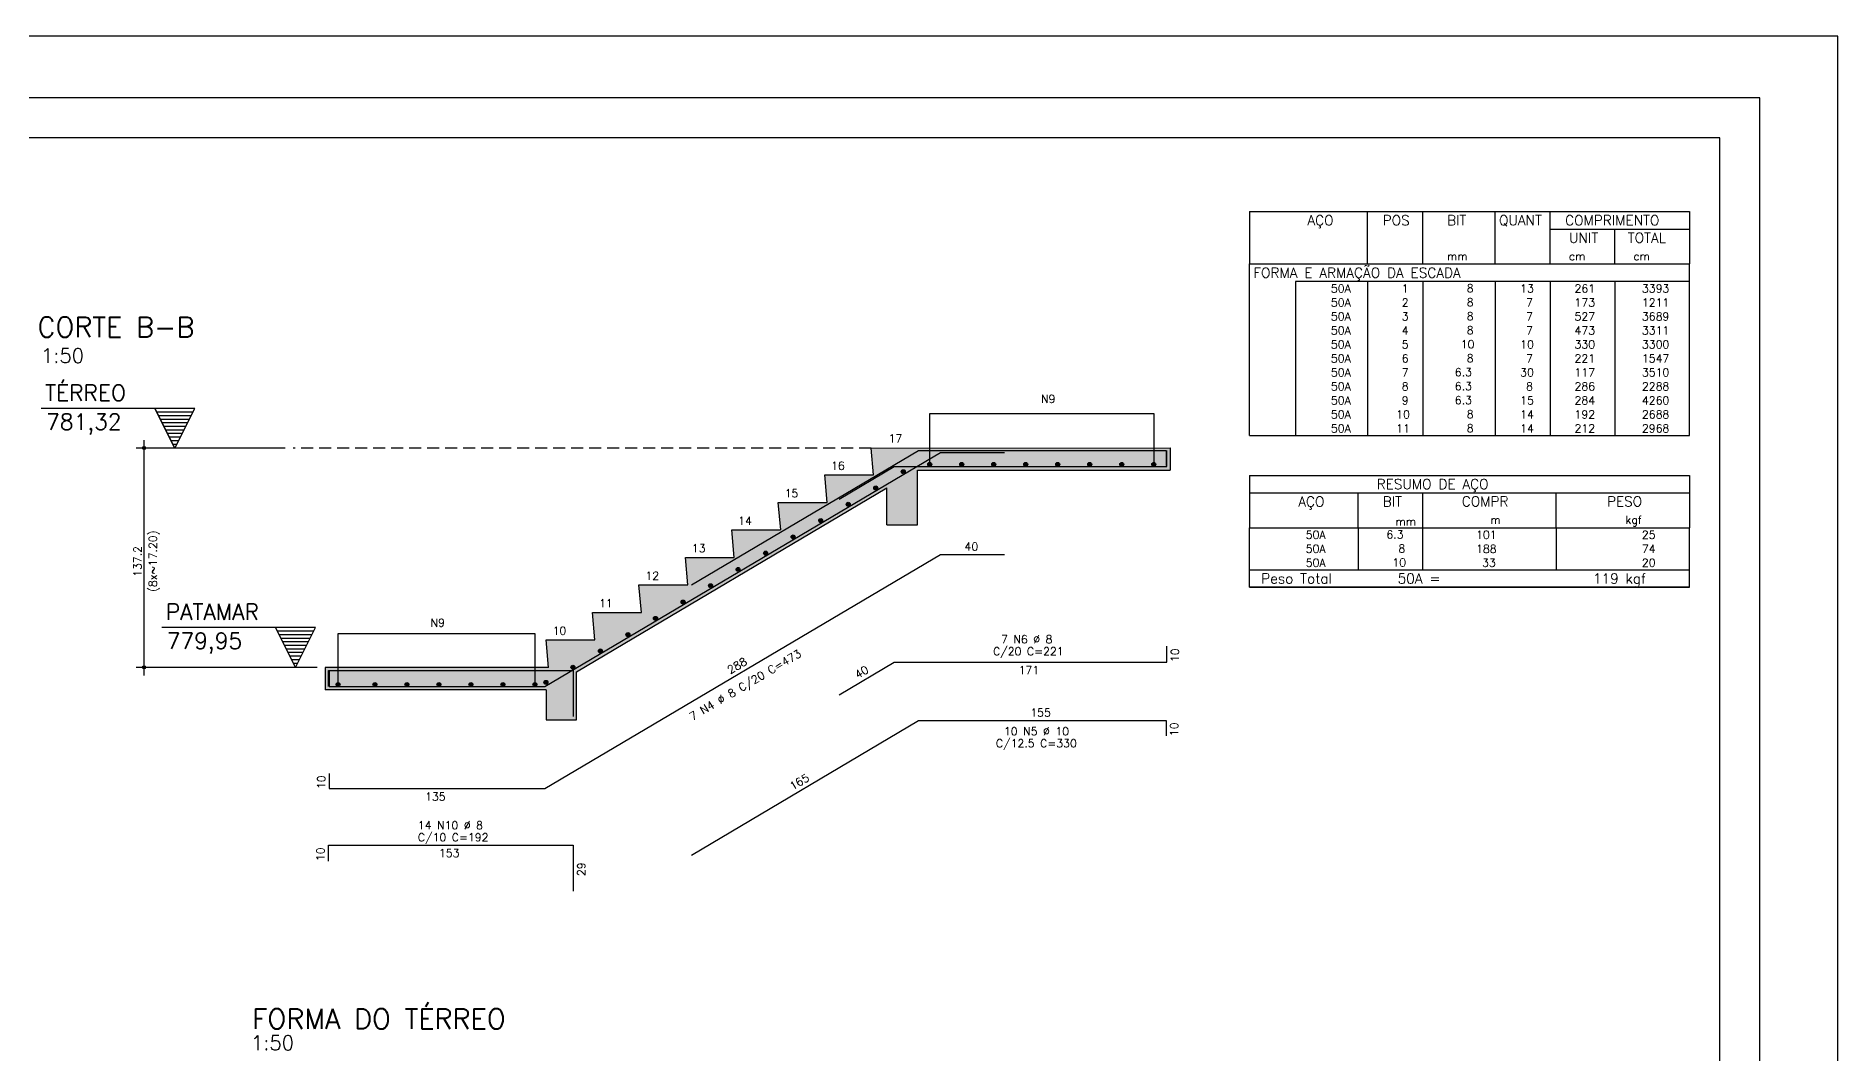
# Model space of a CAD drawing. Extents: x -3.9 to 84.1, y 0 to 62.5.
# Drawn here: x 39.05 to 84.1, y 37.03 to 62.5 of the extents above; entities that cross this region are included whole.
import ezdxf

# ---------------------------------------------------------------- set-up
doc = ezdxf.new("R2010")
doc.units = 0
doc.header["$MEASUREMENT"] = 0
doc.linetypes.add('ESTILO_TQS_0001', pattern=[0.45, 0.3, -0.15])
doc.linetypes.add('HIDDEN', pattern=[9.525, 6.35, -3.175])
doc.layers.get('Defpoints').update_dxf_attribs({"linetype": 'CONTINUOUS'})
for name, color, linetype in [('ARQ_FOLHA', 7, 'CONTINUOUS'), ('PENA_01', 1, 'CONTINUOUS'), ('PENA_02', 2, 'CONTINUOUS'), ('PENA_03', 3, 'CONTINUOUS'), ('PENA_04', 4, 'CONTINUOUS'), ('PENA_05', 5, 'CONTINUOUS'), ('PENA_10', 253, 'CONTINUOUS')]:
    doc.layers.add(name, color=color, linetype=linetype)
doc.styles.get("Standard").update_dxf_attribs({"font": 'ROMANS.SHX'})

msp = doc.modelspace()

# ---------------------------------------------------------------- linework, layer by layer
at = {"layer": 'ARQ_FOLHA', "color": 1}
for points in [[(-1.95, 1.55), (82.15, 1.55), (82.15, 60.95), (-1.95, 60.95)], [(0.55, 2.55), (81.15, 2.55), (81.15, 59.95), (0.55, 59.95)]]:
    msp.add_lwpolyline(points, close=True, dxfattribs=at)
at = {"layer": 'Defpoints', "color": 8, "linetype": 'HIDDEN', "ltscale": 100}
msp.add_lwpolyline([(-3.9, 62.5), (-3.9, 0), (84.1, 0), (84.1, 62.5)], close=True, dxfattribs=at)
at = {"layer": 'PENA_01', "linetype": 'Continuous'}
for p, q in [((41.752, 46.504), (41.752, 52.392)), ((45.281, 52.192), (41.552, 52.192)), ((59.931, 52.192), (67.406, 52.195)), ((59.991, 51.52), (59.931, 52.192)), ((67.406, 52.195), (67.406, 51.635)), ((58.83, 50.832), (58.77, 51.52)), ((58.77, 51.52), (59.99, 51.52)), ((61.085, 50.273), (61.085, 51.635)), ((61.085, 51.635), (67.406, 51.635)), ((52.564, 46.596), (60.325, 51.194)), ((60.325, 50.273), (60.325, 51.194)), ((57.669, 50.144), (57.609, 50.832)), ((57.609, 50.832), (58.829, 50.832)), ((56.508, 49.456), (56.448, 50.144)), ((56.448, 50.144), (57.668, 50.144)), ((60.325, 50.273), (61.085, 50.273)), ((55.347, 48.768), (55.287, 49.456)), ((55.287, 49.456), (56.507, 49.456)), ((54.186, 48.08), (54.126, 48.768)), ((54.126, 48.768), (55.346, 48.768)), ((53.026, 47.392), (52.966, 48.08)), ((52.966, 48.08), (54.186, 48.08)), ((51.865, 46.704), (51.805, 47.392)), ((51.805, 47.392), (53.025, 47.392)), ((46.084, 46.704), (41.552, 46.704)), ((51.864, 46.704), (46.284, 46.704)), ((46.284, 46.704), (46.284, 46.144)), ((52.564, 45.391), (52.564, 46.596)), ((51.804, 46.144), (46.284, 46.144)), ((51.804, 46.144), (51.804, 45.391)), ((51.804, 45.391), (52.564, 45.391))]:
    msp.add_line(p, q, dxfattribs=at)
at = {"layer": 'PENA_01', "linetype": 'ESTILO_TQS_0001'}
msp.add_line((59.931, 52.192), (45.481, 52.192), dxfattribs=at)
at = {"layer": 'PENA_02', "linetype": 'Continuous'}
for p, q in [((69.388, 58.108), (69.388, 56.796)), ((69.388, 58.108), (80.388, 58.108)), ((72.338, 56.796), (72.338, 58.108)), ((73.718, 56.796), (73.718, 58.108)), ((75.528, 56.796), (75.528, 58.108)), ((76.908, 56.796), (76.908, 58.108)), ((76.908, 57.671), (80.388, 57.671)), ((78.518, 56.796), (78.518, 57.671)), ((80.388, 58.108), (80.388, 56.796)), ((69.388, 56.796), (80.388, 56.796)), ((69.388, 56.358), (69.388, 56.796)), ((69.388, 56.796), (80.388, 56.796)), ((80.388, 56.358), (80.388, 56.796)), ((69.388, 56.008), (69.388, 56.358)), ((80.388, 56.358), (70.538, 56.358)), ((70.538, 56.358), (70.538, 56.008)), ((72.338, 56.358), (72.338, 56.008)), ((73.718, 56.358), (73.718, 56.008)), ((75.528, 56.358), (75.528, 56.008)), ((76.908, 56.358), (76.908, 56.008)), ((78.518, 56.358), (78.518, 56.008)), ((80.388, 56.008), (80.388, 56.358)), ((69.388, 55.658), (69.388, 56.008)), ((70.538, 56.008), (70.538, 55.658)), ((72.338, 56.008), (72.338, 55.658)), ((73.718, 56.008), (73.718, 55.658)), ((75.528, 56.008), (75.528, 55.658)), ((76.908, 56.008), (76.908, 55.658)), ((78.518, 56.008), (78.518, 55.658)), ((80.388, 55.658), (80.388, 56.008)), ((69.388, 55.308), (69.388, 55.658)), ((70.538, 55.658), (70.538, 55.308)), ((72.338, 55.658), (72.338, 55.308)), ((73.718, 55.658), (73.718, 55.308)), ((75.528, 55.658), (75.528, 55.308)), ((76.908, 55.658), (76.908, 55.308)), ((78.518, 55.658), (78.518, 55.308)), ((80.388, 55.308), (80.388, 55.658)), ((69.388, 54.958), (69.388, 55.308)), ((69.388, 54.608), (69.388, 54.958)), ((70.538, 55.308), (70.538, 54.958)), ((70.538, 54.958), (70.538, 54.608)), ((72.338, 55.308), (72.338, 54.958)), ((72.338, 54.958), (72.338, 54.608)), ((73.718, 55.308), (73.718, 54.958)), ((73.718, 54.958), (73.718, 54.608)), ((75.528, 55.308), (75.528, 54.958)), ((75.528, 54.958), (75.528, 54.608)), ((76.908, 55.308), (76.908, 54.958)), ((76.908, 54.958), (76.908, 54.608)), ((78.518, 55.308), (78.518, 54.958)), ((78.518, 54.958), (78.518, 54.608)), ((80.388, 54.958), (80.388, 55.308)), ((80.388, 54.608), (80.388, 54.958)), ((69.388, 54.258), (69.388, 54.608)), ((70.538, 54.608), (70.538, 54.258)), ((72.338, 54.608), (72.338, 54.258)), ((73.718, 54.608), (73.718, 54.258)), ((75.528, 54.608), (75.528, 54.258)), ((76.908, 54.608), (76.908, 54.258)), ((78.518, 54.608), (78.518, 54.258)), ((80.388, 54.258), (80.388, 54.608)), ((69.388, 53.908), (69.388, 54.258)), ((70.538, 54.258), (70.538, 53.908)), ((72.338, 54.258), (72.338, 53.908)), ((73.718, 54.258), (73.718, 53.908)), ((75.528, 54.258), (75.528, 53.908)), ((76.908, 54.258), (76.908, 53.908)), ((78.518, 54.258), (78.518, 53.908)), ((80.388, 53.908), (80.388, 54.258)), ((69.388, 53.558), (69.388, 53.908)), ((70.538, 53.908), (70.538, 53.558)), ((72.338, 53.908), (72.338, 53.558)), ((73.718, 53.908), (73.718, 53.558)), ((75.528, 53.908), (75.528, 53.558)), ((76.908, 53.908), (76.908, 53.558)), ((78.518, 53.908), (78.518, 53.558)), ((80.388, 53.558), (80.388, 53.908)), ((69.388, 53.208), (69.388, 53.558)), ((69.388, 52.858), (69.388, 53.208)), ((70.538, 53.558), (70.538, 53.208)), ((70.538, 53.208), (70.538, 52.858)), ((72.338, 53.558), (72.338, 53.208)), ((72.338, 53.208), (72.338, 52.858)), ((73.718, 53.558), (73.718, 53.208)), ((73.718, 53.208), (73.718, 52.858)), ((75.528, 53.558), (75.528, 53.208)), ((75.528, 53.208), (75.528, 52.858)), ((76.908, 53.558), (76.908, 53.208)), ((76.908, 53.208), (76.908, 52.858)), ((78.518, 53.558), (78.518, 53.208)), ((78.518, 53.208), (78.518, 52.858)), ((80.388, 53.208), (80.388, 53.558)), ((80.388, 52.858), (80.388, 53.208)), ((69.388, 52.508), (69.388, 52.858)), ((70.538, 52.858), (70.538, 52.508)), ((72.338, 52.858), (72.338, 52.508)), ((73.718, 52.858), (73.718, 52.508)), ((75.528, 52.858), (75.528, 52.508)), ((76.908, 52.858), (76.908, 52.508)), ((78.518, 52.858), (78.518, 52.508)), ((80.388, 52.508), (80.388, 52.858)), ((69.388, 52.508), (80.388, 52.508)), ((69.388, 51.508), (69.388, 50.196)), ((69.388, 51.508), (80.388, 51.508)), ((80.388, 51.508), (80.388, 50.196)), ((69.388, 51.071), (80.388, 51.071)), ((72.108, 50.196), (72.108, 51.071)), ((73.718, 50.196), (73.718, 51.071)), ((77.053, 50.196), (77.053, 51.071)), ((69.388, 50.196), (80.388, 50.196)), ((69.388, 49.846), (69.388, 50.196)), ((72.108, 50.196), (72.108, 49.846)), ((73.718, 49.846), (73.718, 50.196)), ((77.053, 50.196), (77.053, 49.846)), ((80.388, 49.846), (80.388, 50.196)), ((69.388, 49.496), (69.388, 49.846)), ((72.108, 49.846), (72.108, 49.496)), ((73.718, 49.496), (73.718, 49.846)), ((77.053, 49.846), (77.053, 49.496)), ((80.388, 49.496), (80.388, 49.846)), ((69.388, 49.146), (69.388, 49.496)), ((69.388, 49.146), (80.388, 49.146)), ((69.388, 48.708), (69.388, 49.146)), ((69.388, 49.146), (80.388, 49.146)), ((72.108, 49.496), (72.108, 49.146)), ((73.718, 49.146), (73.718, 49.496)), ((77.053, 49.496), (77.053, 49.146)), ((80.388, 49.146), (80.388, 49.496)), ((80.388, 48.708), (80.388, 49.146)), ((80.388, 48.708), (69.388, 48.708)), ((69.388, 48.708), (80.388, 48.708))]:
    msp.add_line(p, q, dxfattribs=at)
msp.add_lwpolyline([(-1.95, 1.55), (82.15, 1.55), (82.15, 60.95), (-1.95, 60.95), (-1.95, 1.55)], dxfattribs=at)
for centre, radius in [((41.752, 52.192), 0.04), ((41.752, 52.192), 0.02), ((41.752, 46.704), 0.04), ((41.752, 46.704), 0.02)]:
    msp.add_circle(centre, radius, dxfattribs=at)
at = {"layer": 'PENA_03', "linetype": 'Continuous'}
for p, q in [((43.025, 53.184), (39.185, 53.184)), ((42.525, 52.184), (42.025, 53.184)), ((42.525, 52.184), (43.025, 53.184)), ((42.07, 53.095), (42.981, 53.095)), ((42.114, 53.006), (42.936, 53.006)), ((42.159, 52.917), (42.891, 52.917)), ((42.204, 52.828), (42.847, 52.828)), ((42.248, 52.738), (42.802, 52.738)), ((61.395, 53.053), (66.995, 53.053)), ((61.395, 51.774), (61.395, 53.053)), ((66.995, 53.053), (66.995, 51.774)), ((42.293, 52.649), (42.758, 52.649)), ((42.337, 52.56), (42.713, 52.56)), ((42.382, 52.471), (42.668, 52.471)), ((42.427, 52.382), (42.624, 52.382)), ((42.471, 52.292), (42.579, 52.292)), ((46.041, 47.704), (42.201, 47.704)), ((45.541, 46.704), (45.041, 47.704)), ((45.085, 47.615), (45.996, 47.615)), ((45.13, 47.526), (45.951, 47.526)), ((45.174, 47.437), (45.907, 47.437)), ((45.219, 47.348), (45.862, 47.348)), ((45.541, 46.704), (46.041, 47.704)), ((46.604, 46.274), (46.604, 47.553)), ((46.604, 47.553), (51.524, 47.553)), ((51.524, 47.553), (51.524, 46.274)), ((45.263, 47.258), (45.818, 47.258)), ((45.308, 47.169), (45.773, 47.169)), ((45.353, 47.08), (45.728, 47.08)), ((45.397, 46.991), (45.684, 46.991)), ((45.442, 46.902), (45.639, 46.902)), ((45.486, 46.812), (45.595, 46.812))]:
    msp.add_line(p, q, dxfattribs=at)
for points in [[(42.025, 53.184), (42.525, 52.184), (43.025, 53.184), (42.025, 53.184)], [(45.041, 47.704), (45.541, 46.704), (46.041, 47.704), (45.041, 47.704)]]:
    msp.add_lwpolyline(points, dxfattribs=at)
for centre in [(61.395, 51.781), (62.195, 51.781), (62.995, 51.781), (63.795, 51.781), (64.595, 51.781), (65.395, 51.781), (66.195, 51.781), (66.995, 51.781), (60.734, 51.6), (60.045, 51.192), (59.357, 50.784), (57.98, 49.969), (58.669, 50.377), (57.292, 49.561), (56.604, 49.153), (55.916, 48.746), (55.227, 48.338), (54.539, 47.93), (53.851, 47.522), (53.162, 47.115), (52.474, 46.707), (46.604, 46.274), (47.524, 46.274), (48.324, 46.274), (49.124, 46.274), (49.924, 46.274), (50.724, 46.274), (51.524, 46.274), (51.801, 46.329)]:
    msp.add_circle(centre, 0.05, dxfattribs=at)
for points in [[(61.445, 51.781), (61.37, 51.824), (61.348, 51.798)], [(61.445, 51.781), (61.404, 51.83), (61.37, 51.824)], [(61.445, 51.781), (61.433, 51.813), (61.404, 51.83)], [(62.245, 51.781), (62.17, 51.824), (62.148, 51.798)], [(62.245, 51.781), (62.204, 51.83), (62.17, 51.824)], [(62.245, 51.781), (62.233, 51.813), (62.204, 51.83)], [(63.045, 51.781), (62.97, 51.824), (62.948, 51.798)], [(63.045, 51.781), (63.004, 51.83), (62.97, 51.824)], [(63.045, 51.781), (63.033, 51.813), (63.004, 51.83)], [(63.845, 51.781), (63.77, 51.824), (63.748, 51.798)], [(63.845, 51.781), (63.804, 51.83), (63.77, 51.824)], [(63.845, 51.781), (63.833, 51.813), (63.804, 51.83)], [(64.645, 51.781), (64.57, 51.824), (64.548, 51.798)], [(64.645, 51.781), (64.604, 51.83), (64.57, 51.824)], [(64.645, 51.781), (64.633, 51.813), (64.604, 51.83)], [(65.445, 51.781), (65.37, 51.824), (65.348, 51.798)], [(65.445, 51.781), (65.404, 51.83), (65.37, 51.824)], [(65.445, 51.781), (65.433, 51.813), (65.404, 51.83)], [(66.245, 51.781), (66.17, 51.824), (66.148, 51.798)], [(66.245, 51.781), (66.204, 51.83), (66.17, 51.824)], [(66.245, 51.781), (66.233, 51.813), (66.204, 51.83)], [(67.045, 51.781), (66.97, 51.824), (66.948, 51.798)], [(67.045, 51.781), (67.004, 51.83), (66.97, 51.824)], [(67.045, 51.781), (67.033, 51.813), (67.004, 51.83)], [(60.784, 51.6), (60.709, 51.643), (60.687, 51.617)], [(60.784, 51.6), (60.687, 51.617), (60.687, 51.583)], [(60.784, 51.6), (60.687, 51.583), (60.709, 51.557)], [(60.784, 51.6), (60.742, 51.649), (60.709, 51.643)], [(60.784, 51.6), (60.709, 51.557), (60.742, 51.551)], [(60.784, 51.6), (60.772, 51.632), (60.742, 51.649)], [(60.784, 51.6), (60.742, 51.551), (60.772, 51.568)], [(60.784, 51.6), (60.772, 51.568), (60.784, 51.6)], [(61.445, 51.781), (61.348, 51.798), (61.348, 51.764)], [(61.445, 51.781), (61.348, 51.764), (61.37, 51.737)], [(61.445, 51.781), (61.37, 51.737), (61.404, 51.731)], [(61.445, 51.781), (61.404, 51.731), (61.433, 51.749)], [(61.445, 51.781), (61.433, 51.749), (61.445, 51.781)], [(62.245, 51.781), (62.148, 51.798), (62.148, 51.764)], [(62.245, 51.781), (62.148, 51.764), (62.17, 51.737)], [(62.245, 51.781), (62.17, 51.737), (62.204, 51.731)], [(62.245, 51.781), (62.204, 51.731), (62.233, 51.749)], [(62.245, 51.781), (62.233, 51.749), (62.245, 51.781)], [(63.045, 51.781), (62.948, 51.798), (62.948, 51.764)], [(63.045, 51.781), (62.948, 51.764), (62.97, 51.737)], [(63.045, 51.781), (62.97, 51.737), (63.004, 51.731)], [(63.045, 51.781), (63.004, 51.731), (63.033, 51.749)], [(63.045, 51.781), (63.033, 51.749), (63.045, 51.781)], [(63.845, 51.781), (63.748, 51.798), (63.748, 51.764)], [(63.845, 51.781), (63.748, 51.764), (63.77, 51.737)], [(63.845, 51.781), (63.77, 51.737), (63.804, 51.731)], [(63.845, 51.781), (63.804, 51.731), (63.833, 51.749)], [(63.845, 51.781), (63.833, 51.749), (63.845, 51.781)], [(64.645, 51.781), (64.548, 51.798), (64.548, 51.764)], [(64.645, 51.781), (64.548, 51.764), (64.57, 51.737)], [(64.645, 51.781), (64.57, 51.737), (64.604, 51.731)], [(64.645, 51.781), (64.604, 51.731), (64.633, 51.749)], [(64.645, 51.781), (64.633, 51.749), (64.645, 51.781)], [(65.445, 51.781), (65.348, 51.798), (65.348, 51.764)], [(65.445, 51.781), (65.348, 51.764), (65.37, 51.737)], [(65.445, 51.781), (65.37, 51.737), (65.404, 51.731)], [(65.445, 51.781), (65.404, 51.731), (65.433, 51.749)], [(65.445, 51.781), (65.433, 51.749), (65.445, 51.781)], [(66.245, 51.781), (66.148, 51.798), (66.148, 51.764)], [(66.245, 51.781), (66.148, 51.764), (66.17, 51.737)], [(66.245, 51.781), (66.17, 51.737), (66.204, 51.731)], [(66.245, 51.781), (66.204, 51.731), (66.233, 51.749)], [(66.245, 51.781), (66.233, 51.749), (66.245, 51.781)], [(67.045, 51.781), (66.948, 51.798), (66.948, 51.764)], [(67.045, 51.781), (66.948, 51.764), (66.97, 51.737)], [(67.045, 51.781), (66.97, 51.737), (67.004, 51.731)], [(67.045, 51.781), (67.004, 51.731), (67.033, 51.749)], [(67.045, 51.781), (67.033, 51.749), (67.045, 51.781)], [(60.095, 51.192), (60.02, 51.235), (59.998, 51.209)], [(60.095, 51.192), (59.998, 51.209), (59.998, 51.175)], [(60.095, 51.192), (59.998, 51.175), (60.02, 51.149)], [(60.095, 51.192), (60.054, 51.241), (60.02, 51.235)], [(60.095, 51.192), (60.02, 51.149), (60.054, 51.143)], [(60.095, 51.192), (60.084, 51.224), (60.054, 51.241)], [(60.095, 51.192), (60.054, 51.143), (60.084, 51.16)], [(60.095, 51.192), (60.084, 51.16), (60.095, 51.192)], [(59.407, 50.784), (59.332, 50.828), (59.31, 50.801)], [(59.407, 50.784), (59.31, 50.801), (59.31, 50.767)], [(59.407, 50.784), (59.31, 50.767), (59.332, 50.741)], [(59.407, 50.784), (59.366, 50.834), (59.332, 50.828)], [(59.407, 50.784), (59.332, 50.741), (59.366, 50.735)], [(59.407, 50.784), (59.395, 50.816), (59.366, 50.834)], [(59.407, 50.784), (59.366, 50.735), (59.395, 50.752)], [(59.407, 50.784), (59.395, 50.752), (59.407, 50.784)], [(58.03, 49.969), (57.955, 50.012), (57.933, 49.986)], [(58.03, 49.969), (57.989, 50.018), (57.955, 50.012)], [(58.03, 49.969), (58.019, 50.001), (57.989, 50.018)], [(58.719, 50.377), (58.644, 50.42), (58.622, 50.394)], [(58.719, 50.377), (58.622, 50.394), (58.622, 50.359)], [(58.719, 50.377), (58.622, 50.359), (58.644, 50.333)], [(58.719, 50.377), (58.677, 50.426), (58.644, 50.42)], [(58.719, 50.377), (58.644, 50.333), (58.677, 50.327)], [(58.719, 50.377), (58.707, 50.409), (58.677, 50.426)], [(58.719, 50.377), (58.677, 50.327), (58.707, 50.344)], [(58.719, 50.377), (58.707, 50.344), (58.719, 50.377)], [(57.342, 49.561), (57.267, 49.604), (57.245, 49.578)], [(57.342, 49.561), (57.245, 49.578), (57.245, 49.544)], [(57.342, 49.561), (57.245, 49.544), (57.267, 49.518)], [(57.342, 49.561), (57.301, 49.61), (57.267, 49.604)], [(57.342, 49.561), (57.267, 49.518), (57.301, 49.512)], [(57.342, 49.561), (57.33, 49.593), (57.301, 49.61)], [(57.342, 49.561), (57.301, 49.512), (57.33, 49.529)], [(57.342, 49.561), (57.33, 49.529), (57.342, 49.561)], [(58.03, 49.969), (57.933, 49.986), (57.933, 49.952)], [(58.03, 49.969), (57.933, 49.952), (57.955, 49.926)], [(58.03, 49.969), (57.955, 49.926), (57.989, 49.92)], [(58.03, 49.969), (57.989, 49.92), (58.019, 49.937)], [(58.03, 49.969), (58.019, 49.937), (58.03, 49.969)], [(56.654, 49.153), (56.579, 49.197), (56.557, 49.17)], [(56.654, 49.153), (56.557, 49.17), (56.557, 49.136)], [(56.654, 49.153), (56.557, 49.136), (56.579, 49.11)], [(56.654, 49.153), (56.613, 49.203), (56.579, 49.197)], [(56.654, 49.153), (56.579, 49.11), (56.613, 49.104)], [(56.654, 49.153), (56.642, 49.185), (56.613, 49.203)], [(56.654, 49.153), (56.613, 49.104), (56.642, 49.121)], [(56.654, 49.153), (56.642, 49.121), (56.654, 49.153)], [(55.966, 48.746), (55.891, 48.789), (55.869, 48.763)], [(55.966, 48.746), (55.869, 48.763), (55.869, 48.728)], [(55.966, 48.746), (55.869, 48.728), (55.891, 48.702)], [(55.966, 48.746), (55.924, 48.795), (55.891, 48.789)], [(55.966, 48.746), (55.891, 48.702), (55.924, 48.696)], [(55.966, 48.746), (55.954, 48.778), (55.924, 48.795)], [(55.966, 48.746), (55.924, 48.696), (55.954, 48.713)], [(55.966, 48.746), (55.954, 48.713), (55.966, 48.746)], [(55.277, 48.338), (55.202, 48.381), (55.18, 48.355)], [(55.277, 48.338), (55.18, 48.355), (55.18, 48.321)], [(55.277, 48.338), (55.18, 48.321), (55.202, 48.295)], [(55.277, 48.338), (55.236, 48.387), (55.202, 48.381)], [(55.277, 48.338), (55.202, 48.295), (55.236, 48.289)], [(55.277, 48.338), (55.266, 48.37), (55.236, 48.387)], [(55.277, 48.338), (55.236, 48.289), (55.266, 48.306)], [(55.277, 48.338), (55.266, 48.306), (55.277, 48.338)], [(54.589, 47.93), (54.514, 47.973), (54.492, 47.947)], [(54.589, 47.93), (54.492, 47.947), (54.492, 47.913)], [(54.589, 47.93), (54.492, 47.913), (54.514, 47.887)], [(54.589, 47.93), (54.548, 47.979), (54.514, 47.973)], [(54.589, 47.93), (54.514, 47.887), (54.548, 47.881)], [(54.589, 47.93), (54.577, 47.962), (54.548, 47.979)], [(54.589, 47.93), (54.548, 47.881), (54.577, 47.898)], [(54.589, 47.93), (54.577, 47.898), (54.589, 47.93)], [(53.901, 47.522), (53.826, 47.566), (53.804, 47.539)], [(53.901, 47.522), (53.804, 47.539), (53.804, 47.505)], [(53.901, 47.522), (53.804, 47.505), (53.826, 47.479)], [(53.901, 47.522), (53.859, 47.572), (53.826, 47.566)], [(53.901, 47.522), (53.826, 47.479), (53.859, 47.473)], [(53.901, 47.522), (53.889, 47.554), (53.859, 47.572)], [(53.901, 47.522), (53.859, 47.473), (53.889, 47.49)], [(53.901, 47.522), (53.889, 47.49), (53.901, 47.522)], [(53.212, 47.115), (53.137, 47.158), (53.115, 47.132)], [(53.212, 47.115), (53.115, 47.132), (53.115, 47.097)], [(53.212, 47.115), (53.115, 47.097), (53.137, 47.071)], [(53.212, 47.115), (53.171, 47.164), (53.137, 47.158)], [(53.212, 47.115), (53.137, 47.071), (53.171, 47.065)], [(53.212, 47.115), (53.201, 47.147), (53.171, 47.164)], [(53.212, 47.115), (53.171, 47.065), (53.201, 47.082)], [(53.212, 47.115), (53.201, 47.082), (53.212, 47.115)], [(52.524, 46.707), (52.449, 46.75), (52.427, 46.724)], [(52.524, 46.707), (52.427, 46.724), (52.427, 46.69)], [(52.524, 46.707), (52.427, 46.69), (52.449, 46.664)], [(52.524, 46.707), (52.483, 46.756), (52.449, 46.75)], [(52.524, 46.707), (52.449, 46.664), (52.483, 46.658)], [(52.524, 46.707), (52.512, 46.739), (52.483, 46.756)], [(52.524, 46.707), (52.483, 46.658), (52.512, 46.675)], [(52.524, 46.707), (52.512, 46.675), (52.524, 46.707)], [(46.654, 46.274), (46.579, 46.318), (46.557, 46.291)], [(46.654, 46.274), (46.557, 46.291), (46.557, 46.257)], [(46.654, 46.274), (46.557, 46.257), (46.579, 46.231)], [(46.654, 46.274), (46.613, 46.324), (46.579, 46.318)], [(46.654, 46.274), (46.579, 46.231), (46.613, 46.225)], [(46.654, 46.274), (46.642, 46.306), (46.613, 46.324)], [(46.654, 46.274), (46.613, 46.225), (46.642, 46.242)], [(46.654, 46.274), (46.642, 46.242), (46.654, 46.274)], [(47.574, 46.274), (47.499, 46.318), (47.477, 46.291)], [(47.574, 46.274), (47.477, 46.291), (47.477, 46.257)], [(47.574, 46.274), (47.477, 46.257), (47.499, 46.231)], [(47.574, 46.274), (47.533, 46.324), (47.499, 46.318)], [(47.574, 46.274), (47.499, 46.231), (47.533, 46.225)], [(47.574, 46.274), (47.562, 46.306), (47.533, 46.324)], [(47.574, 46.274), (47.533, 46.225), (47.562, 46.242)], [(47.574, 46.274), (47.562, 46.242), (47.574, 46.274)], [(48.374, 46.274), (48.299, 46.318), (48.277, 46.291)], [(48.374, 46.274), (48.277, 46.291), (48.277, 46.257)], [(48.374, 46.274), (48.277, 46.257), (48.299, 46.231)], [(48.374, 46.274), (48.333, 46.324), (48.299, 46.318)], [(48.374, 46.274), (48.299, 46.231), (48.333, 46.225)], [(48.374, 46.274), (48.362, 46.306), (48.333, 46.324)], [(48.374, 46.274), (48.333, 46.225), (48.362, 46.242)], [(48.374, 46.274), (48.362, 46.242), (48.374, 46.274)], [(49.174, 46.274), (49.099, 46.318), (49.077, 46.291)], [(49.174, 46.274), (49.077, 46.291), (49.077, 46.257)], [(49.174, 46.274), (49.077, 46.257), (49.099, 46.231)], [(49.174, 46.274), (49.133, 46.324), (49.099, 46.318)], [(49.174, 46.274), (49.099, 46.231), (49.133, 46.225)], [(49.174, 46.274), (49.162, 46.306), (49.133, 46.324)], [(49.174, 46.274), (49.133, 46.225), (49.162, 46.242)], [(49.174, 46.274), (49.162, 46.242), (49.174, 46.274)], [(49.974, 46.274), (49.899, 46.318), (49.877, 46.291)], [(49.974, 46.274), (49.877, 46.291), (49.877, 46.257)], [(49.974, 46.274), (49.877, 46.257), (49.899, 46.231)], [(49.974, 46.274), (49.933, 46.324), (49.899, 46.318)], [(49.974, 46.274), (49.899, 46.231), (49.933, 46.225)], [(49.974, 46.274), (49.962, 46.306), (49.933, 46.324)], [(49.974, 46.274), (49.933, 46.225), (49.962, 46.242)], [(49.974, 46.274), (49.962, 46.242), (49.974, 46.274)], [(50.774, 46.274), (50.699, 46.318), (50.677, 46.291)], [(50.774, 46.274), (50.677, 46.291), (50.677, 46.257)], [(50.774, 46.274), (50.677, 46.257), (50.699, 46.231)], [(50.774, 46.274), (50.733, 46.324), (50.699, 46.318)], [(50.774, 46.274), (50.699, 46.231), (50.733, 46.225)], [(50.774, 46.274), (50.762, 46.306), (50.733, 46.324)], [(50.774, 46.274), (50.733, 46.225), (50.762, 46.242)], [(50.774, 46.274), (50.762, 46.242), (50.774, 46.274)], [(51.574, 46.274), (51.499, 46.318), (51.477, 46.291)], [(51.574, 46.274), (51.477, 46.291), (51.477, 46.257)], [(51.574, 46.274), (51.477, 46.257), (51.499, 46.231)], [(51.574, 46.274), (51.533, 46.324), (51.499, 46.318)], [(51.574, 46.274), (51.499, 46.231), (51.533, 46.225)], [(51.574, 46.274), (51.562, 46.306), (51.533, 46.324)], [(51.574, 46.274), (51.533, 46.225), (51.562, 46.242)], [(51.574, 46.274), (51.562, 46.242), (51.574, 46.274)], [(51.851, 46.329), (51.776, 46.372), (51.754, 46.346)], [(51.851, 46.329), (51.754, 46.346), (51.754, 46.312)], [(51.851, 46.329), (51.754, 46.312), (51.776, 46.286)], [(51.851, 46.329), (51.809, 46.378), (51.776, 46.372)], [(51.851, 46.329), (51.776, 46.286), (51.809, 46.28)], [(51.851, 46.329), (51.839, 46.361), (51.809, 46.378)], [(51.851, 46.329), (51.809, 46.28), (51.839, 46.297)], [(51.851, 46.329), (51.839, 46.297), (51.851, 46.329)]]:
    msp.add_solid(points, dxfattribs=at)
at = {"layer": 'PENA_05', "linetype": 'Continuous'}
for p, q in [((51.774, 46.224), (61.663, 52.082)), ((55.435, 48.765), (61.113, 52.129)), ((61.113, 52.129), (67.306, 52.131)), ((61.663, 52.082), (63.263, 52.082)), ((67.306, 52.131), (67.306, 51.751)), ((67.326, 51.731), (67.326, 52.131)), ((59.132, 50.915), (60.509, 51.731)), ((60.509, 51.731), (67.326, 51.731)), ((51.774, 43.669), (61.663, 49.527)), ((61.663, 49.527), (63.263, 49.527)), ((67.326, 46.836), (67.326, 47.236)), ((46.364, 46.224), (46.364, 46.624)), ((46.364, 46.624), (52.484, 46.624)), ((46.384, 46.604), (46.384, 46.224)), ((52.484, 46.624), (52.484, 45.471)), ((59.132, 46.02), (60.509, 46.836)), ((60.509, 46.836), (67.326, 46.836)), ((46.384, 46.224), (51.774, 46.224)), ((55.435, 42.007), (61.113, 45.371)), ((61.113, 45.371), (67.306, 45.373)), ((67.306, 45.373), (67.306, 44.993)), ((46.384, 44.049), (46.384, 43.669)), ((46.384, 43.669), (51.774, 43.669)), ((46.364, 41.857), (46.364, 42.257)), ((46.364, 42.257), (52.484, 42.257)), ((52.484, 42.257), (52.484, 41.104))]:
    msp.add_line(p, q, dxfattribs=at)
at = {"layer": 'PENA_10', "linetype": 'Continuous'}
for points in [[(61.085, 51.635), (59.931, 52.192), (67.406, 52.195)], [(61.085, 51.635), (59.99, 51.52), (59.931, 52.192)], [(61.085, 51.635), (67.406, 52.195), (67.406, 51.635)], [(59.99, 51.52), (58.83, 50.832), (58.77, 51.52)], [(60.325, 51.194), (58.83, 50.832), (59.99, 51.52)], [(60.325, 51.194), (59.99, 51.52), (61.085, 51.635)], [(60.325, 51.194), (61.085, 51.635), (61.085, 50.273)], [(60.325, 51.194), (52.564, 46.596), (53.025, 47.392)], [(60.325, 51.194), (53.025, 47.392), (54.186, 48.08)], [(60.325, 51.194), (54.186, 48.08), (55.347, 48.768)], [(60.325, 51.194), (55.347, 48.768), (56.507, 49.456)], [(60.325, 51.194), (56.507, 49.456), (57.669, 50.144)], [(60.325, 51.194), (57.669, 50.144), (58.83, 50.832)], [(60.325, 51.194), (61.085, 50.273), (60.325, 50.273)], [(58.83, 50.832), (57.669, 50.144), (57.609, 50.832)], [(57.669, 50.144), (56.507, 49.456), (56.448, 50.144)], [(56.507, 49.456), (55.347, 48.768), (55.287, 49.456)], [(55.347, 48.768), (54.186, 48.08), (54.126, 48.768)], [(54.186, 48.08), (53.025, 47.392), (52.966, 48.08)], [(51.865, 46.704), (51.805, 47.392), (53.025, 47.392)], [(51.865, 46.704), (53.025, 47.392), (52.564, 46.596)], [(51.865, 46.704), (51.804, 46.144), (46.284, 46.144)], [(51.865, 46.704), (46.284, 46.144), (46.284, 46.704)], [(51.865, 46.704), (52.564, 45.391), (51.804, 45.391)], [(51.865, 46.704), (51.804, 45.391), (51.804, 46.144)], [(51.865, 46.704), (52.564, 46.596), (52.564, 45.391)]]:
    msp.add_solid(points, dxfattribs=at)

# ---------------------------------------------------------------- texts
at = {"layer": 'PENA_02', "linetype": 'Continuous'}
for s, height, p in [('AÇO', 0.25, (70.838, 57.764)), ('POS', 0.25, (72.718, 57.764)), ('BIT', 0.25, (74.328, 57.764)), ('QUANT', 0.25, (75.625, 57.764)), ('COMPRIMENTO', 0.25, (77.278, 57.764)), ('UNIT', 0.25, (77.375, 57.327)), ('TOTAL', 0.25, (78.847, 57.327)), ('FORMA E ARMAÇÃO DA ESCADA ', 0.25, (69.484, 56.452)), ('mm', 0.2, (74.328, 56.889)), ('cm', 0.2, (77.375, 56.889)), ('cm', 0.2, (78.985, 56.889)), ('     50A', 0.2, (70.678, 56.083)), ('     50A', 0.2, (70.678, 55.733)), ('  2', 0.2, (72.918, 55.733)), ('  1', 0.2, (72.918, 56.083)), ('      8', 0.2, (73.925, 56.089)), ('      8', 0.2, (73.925, 55.739)), ('   13', 0.2, (75.708, 56.083)), ('    7', 0.2, (75.708, 55.733)), ('    261', 0.2, (76.918, 56.083)), ('    173', 0.2, (76.918, 55.733)), ('   3393', 0.2, (78.752, 56.083)), ('   1211', 0.2, (78.752, 55.733)), ('     50A', 0.2, (70.678, 55.383)), ('  3', 0.2, (72.918, 55.383)), ('      8', 0.2, (73.925, 55.389)), ('    7', 0.2, (75.708, 55.383)), ('    527', 0.2, (76.918, 55.383)), ('   3689', 0.2, (78.752, 55.383)), ('     50A', 0.2, (70.678, 55.033)), ('  4', 0.2, (72.918, 55.033)), ('      8', 0.2, (73.925, 55.039)), ('    7', 0.2, (75.708, 55.033)), ('    473', 0.2, (76.918, 55.033)), ('   3311', 0.2, (78.752, 55.033)), ('     50A', 0.2, (70.678, 54.683)), ('     50A', 0.2, (70.678, 54.333)), ('  5', 0.2, (72.918, 54.683)), ('  6', 0.2, (72.918, 54.333)), ('     10', 0.2, (73.925, 54.689)), ('      8', 0.2, (73.925, 54.339)), ('   10', 0.2, (75.708, 54.683)), ('    7', 0.2, (75.708, 54.333)), ('    330', 0.2, (76.918, 54.683)), ('    221', 0.2, (76.918, 54.333)), ('   3300', 0.2, (78.752, 54.683)), ('   1547', 0.2, (78.752, 54.333)), ('     50A', 0.2, (70.678, 53.983)), ('  7', 0.2, (72.918, 53.983)), ('    6.3', 0.2, (73.925, 53.989)), ('   30', 0.2, (75.708, 53.983)), ('    117', 0.2, (76.918, 53.983)), ('   3510', 0.2, (78.752, 53.983)), ('     50A', 0.2, (70.678, 53.633)), ('  8', 0.2, (72.918, 53.633)), ('    6.3', 0.2, (73.925, 53.639)), ('    8', 0.2, (75.708, 53.633)), ('    286', 0.2, (76.918, 53.633)), ('   2288', 0.2, (78.752, 53.633)), ('     50A', 0.2, (70.678, 53.283)), ('  9', 0.2, (72.918, 53.283)), ('    6.3', 0.2, (73.925, 53.289)), ('   15', 0.2, (75.708, 53.283)), ('    284', 0.2, (76.918, 53.283)), ('   4260', 0.2, (78.752, 53.283)), ('     50A', 0.2, (70.678, 52.933)), ('     50A', 0.2, (70.678, 52.583)), (' 10', 0.2, (72.918, 52.933)), (' 11', 0.2, (72.918, 52.583)), ('      8', 0.2, (73.925, 52.939)), ('      8', 0.2, (73.925, 52.589)), ('   14', 0.2, (75.708, 52.933)), ('   14', 0.2, (75.708, 52.583)), ('    212', 0.2, (76.918, 52.583)), ('    192', 0.2, (76.918, 52.933)), ('   2688', 0.2, (78.752, 52.933)), ('   2968', 0.2, (78.752, 52.583)), ('RESUMO DE AÇO', 0.25, (72.569, 51.164)), ('AÇO', 0.25, (70.608, 50.727)), ('BIT', 0.25, (72.718, 50.727)), ('COMPR', 0.25, (74.697, 50.731)), ('PESO', 0.25, (78.326, 50.731)), ('kgf', 0.2, (78.789, 50.299)), ('     50A', 0.2, (70.048, 49.921)), ('    6.3', 0.2, (72.215, 49.927)), ('mm', 0.2, (73.039, 50.253)), ('    101', 0.2, (74.456, 49.921)), ('m', 0.2, (75.411, 50.299)), ('      25', 0.2, (78.303, 49.921)), ('     50A', 0.2, (70.048, 49.571)), ('      8', 0.2, (72.215, 49.577)), ('    188', 0.2, (74.456, 49.571)), ('      74', 0.2, (78.303, 49.571)), ('     50A', 0.2, (70.048, 49.221)), ('     10', 0.2, (72.215, 49.227)), ('     33', 0.2, (74.456, 49.221)), ('      20', 0.2, (78.303, 49.221)), ('Peso Total        50A =', 0.25, (69.681, 48.802)), ('     119 kgf', 0.25, (77.045, 48.802))]:
    msp.add_text(s, height=height, dxfattribs=at).set_placement(p)
at = {"layer": 'PENA_03', "linetype": 'Continuous'}
for s, height, p in [('1:50', 0.36, (39.174, 54.323)), ('N9', 0.2, (64.176, 53.321)), ('17', 0.2, (60.366, 52.331)), ('16', 0.2, (58.927, 51.647)), ('15', 0.2, (57.767, 50.959)), ('14', 0.2, (56.607, 50.271)), ('13', 0.2, (55.447, 49.583)), ('40', 0.2, (62.263, 49.627)), ('12', 0.2, (54.287, 48.895)), ('11', 0.2, (53.127, 48.207)), ('N9', 0.2, (48.916, 47.722)), ('10', 0.2, (51.967, 47.519)), ('7 N6 %%c 8', 0.2, (63.176, 47.306)), ('C/20 C=221', 0.2, (62.976, 47.006)), ('171', 0.2, (63.617, 46.536)), ('10 N5 %%c 10', 0.2, (63.249, 45.004)), ('C/12.5 C=330', 0.2, (63.049, 44.704)), ('135', 0.2, (48.779, 43.369)), ('14 N10 %%c 8', 0.2, (48.598, 42.652)), ('C/10 C=192', 0.2, (48.598, 42.352)), ('153', 0.2, (49.124, 41.957)), ('1:50', 0.36, (44.425, 37.13))]:
    msp.add_text(s, height=height, dxfattribs=at).set_placement(p)
for s, rotation, p in [('(8x~17.20)', 90, (42.073, 48.593)), ('137.2', 90, (41.692, 48.968)), ('7 N4 %%c 8 C/20 C=473', 30.6419, (55.463, 45.364)), ('288', 30.6431, (56.409, 46.531)), ('10', 90, (67.626, 46.836)), ('40', 30.6431, (59.597, 46.412)), ('155', 0.0183, (63.909, 45.472)), ('10', 90, (67.606, 44.983)), ('10', 90, (46.284, 43.659)), ('165', 30.6431, (57.965, 43.623)), ('10', 90, (46.264, 41.857)), ('29', 90, (52.784, 41.481))]:
    msp.add_text(s, height=0.2, rotation=rotation, dxfattribs=at).set_placement(p)
at = {"layer": 'PENA_04', "linetype": 'Continuous'}
for s, p in [('TÉRREO', (39.28, 53.373)), ('781,32', (39.305, 52.649)), ('PATAMAR', (42.296, 47.893)), ('779,95', (42.32, 47.169))]:
    msp.add_text(s, height=0.4, dxfattribs=at).set_placement(p)
at = {"layer": 'PENA_05', "linetype": 'Continuous'}
for s, p in [('CORTE B-B', (39.088, 54.969)), ('FORMA DO TÉRREO', (44.451, 37.66))]:
    msp.add_text(s, height=0.5, dxfattribs=at).set_placement(p)

doc.saveas('drawing.dxf')
